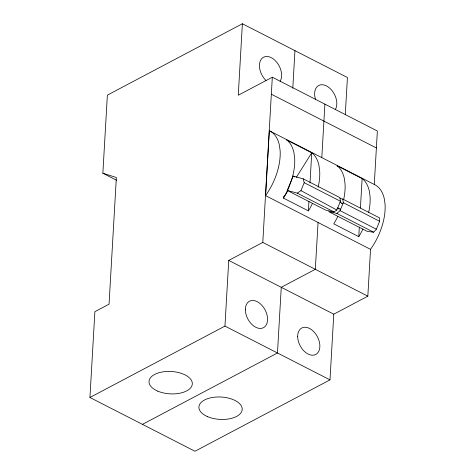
<?xml version="1.0" encoding="UTF-8"?>
<svg xmlns="http://www.w3.org/2000/svg" width="475" height="475" viewBox="0 0 475 475"><rect width="100%" height="100%" fill="white"/><g stroke="black" fill="none" stroke-linecap="round" stroke-linejoin="round"><path stroke-width="0.71" d="M370.536 249.351L265.596 195.641L269.337 130.75L374.276 184.46A47.607 26.475 -62.9 0 1 384.281 198.687L385.047 204.179A47.607 26.475 -62.9 0 1 370.536 249.351L367.834 296.18L333.782 314.189L329.994 379.869L194.976 451.25L89.935 397.486L94.881 311.683L109.054 304.19L116.357 177.496L102.861 173.227L107.368 95.131L242.387 23.75L347.427 77.514L345.301 114.356M89.935 397.486L224.954 326.099L228.736 260.419L262.794 242.416L367.834 296.18M242.387 23.75L238.266 95.226L272.317 77.223L377.358 130.987L374.276 184.46M262.794 242.416L272.317 77.223M283.444 196.591L283.361 198.057L308.394 210.87L309.077 209.802A47.607 26.475 -62.9 0 0 312.485 203.336M292.79 88.237L294.957 50.659M308.394 210.87L308.94 201.317M310.003 182.946L311.737 152.819L286.704 140.006L287.31 140.392A47.607 26.475 -62.9 0 1 293.877 152.41L294.648 157.908A47.607 26.475 -62.9 0 1 290.278 183.825M321.807 157.605L324.888 104.132M337.838 216.309A47.607 26.475 -62.9 0 1 334.43 222.781L333.741 223.844L358.773 236.657L359.326 227.103M360.43 208.002L362.122 178.606L337.09 165.793L337.695 166.179A47.607 26.475 -62.9 0 1 344.262 178.202L345.028 183.694A47.607 26.475 -62.9 0 1 343.662 199.482M318.066 222.496L315.311 269.301L281.259 287.304L277.471 352.984L142.452 424.365M287.209 190.422L293.117 176.088L303.204 178.826L339.886 197.594L340.45 201.24L336.822 210.045L333.978 211.927L325.755 210.152L287.209 190.422L297.303 193.153L333.978 211.927M297.303 193.153L300.936 190.606L304.202 182.685L303.204 178.826M342.76 199.067L379.483 217.865L379.62 221.285L376.354 229.211L373.576 232.198L367.217 231.373L328.629 211.624L336.852 213.4L340.064 210.633L343.324 202.712L342.76 199.067L340.017 198.479M288.087 190.517L283.361 198.057L284.044 196.994A47.607 26.475 -62.9 0 0 290.023 184.496M296.364 177.323L311.737 152.819L312.342 153.205A47.607 26.475 -62.9 0 1 318.909 165.223L319.675 170.721A47.607 26.475 -62.9 0 1 318.161 187.174M358.773 236.657L359.462 235.594A47.607 26.475 -62.9 0 0 362.87 229.122M341.489 203.348L342.938 203.656L340.058 202.184M337.024 208.448L340.64 209.232L337.761 207.759M271.338 94.198L376.384 147.963M293.117 176.088L294.838 176.973M304.202 182.685L340.45 201.24M343.324 202.712L379.62 221.285M340.064 210.633L376.354 229.211M336.852 213.4L373.576 232.198M102.861 173.227L116.737 180.328M228.736 260.419L333.782 314.189M224.954 326.099L329.994 379.869M300.936 190.606L336.822 210.045M362.122 178.606L362.722 178.992A47.607 26.475 -62.9 0 1 369.289 191.015L370.061 196.507A47.607 26.475 -62.9 0 1 368.695 212.295M269.337 130.75A47.607 26.475 -62.9 0 1 279.336 144.97L280.108 150.468A47.607 26.475 -62.9 0 1 265.596 195.641M315.643 99.821A14.963 9.743 62.1 0 1 326.289 85.827A14.963 9.743 62.1 0 1 335.303 109.505M265.952 80.441A14.963 9.743 62.1 0 1 260.591 60.313A14.963 9.743 62.1 0 1 275.809 61.186A14.963 9.743 62.1 0 1 280.108 81.249M297.677 336.336A14.963 9.743 62.1 0 0 314.26 355.027A14.963 9.743 62.1 0 0 314.385 332.322A14.963 9.743 62.1 0 0 297.677 336.336M245.367 309.558A14.963 9.743 62.1 0 0 261.951 328.249A14.963 9.743 62.1 0 0 262.075 305.544A14.963 9.743 62.1 0 0 245.367 309.558M207.652 416.676A21.69 11.204 3.3 0 0 242.078 410.406A21.69 11.204 3.3 0 0 211.945 397.557A21.69 11.204 3.3 0 0 207.652 416.676M157.753 391.133A21.69 11.204 3.3 0 0 192.179 384.863A21.69 11.204 3.3 0 0 162.046 372.014A21.69 11.204 3.3 0 0 157.753 391.133"/></g></svg>
